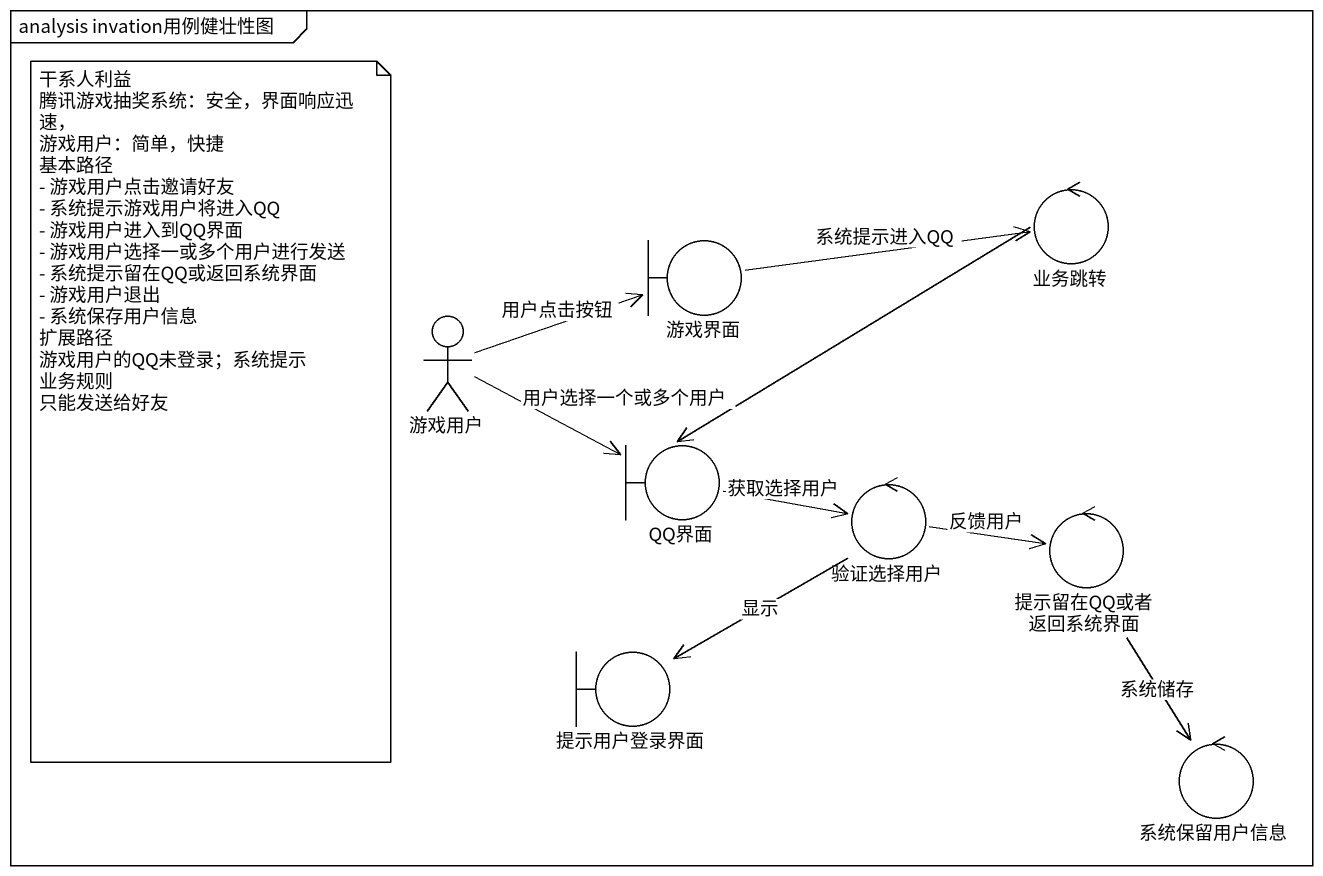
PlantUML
@startuml
mainframe analysis invation用例健壮性图
control 业务跳转
boundary 游戏界面
actor 游戏用户
boundary QQ界面
control 验证选择用户
control 提示留在QQ或者返回系统界面
boundary 提示用户登录界面
control 系统保留用户信息
业务跳转 --> QQ界面
游戏界面 -right-> 业务跳转 : 系统提示进入QQ
游戏用户 -right-> 游戏界面 : 用户点击按钮
游戏用户 -right-> QQ界面 : 用户选择一个或多个用户
QQ界面 -right-> 验证选择用户 : 获取选择用户
验证选择用户 -right-> 提示留在QQ或者返回系统界面 : 反馈用户
验证选择用户 --> 提示用户登录界面 : 显示
提示留在QQ或者返回系统界面 --> 系统保留用户信息 : 系统储存
note as N1
  干系人利益
  腾讯游戏抽奖系统：安全，界面响应迅速，
  游戏用户：简单，快捷
  基本路径
  - 游戏用户点击邀请好友
  - 系统提示游戏用户将进入QQ
  - 游戏用户进入到QQ界面
  - 游戏用户选择一或多个用户进行发送
  - 系统提示留在QQ或返回系统界面
  - 游戏用户退出
  - 系统保存用户信息
  扩展路径
  游戏用户的QQ未登录；系统提示
  业务规则
  只能发送给好友
end note
@enduml
